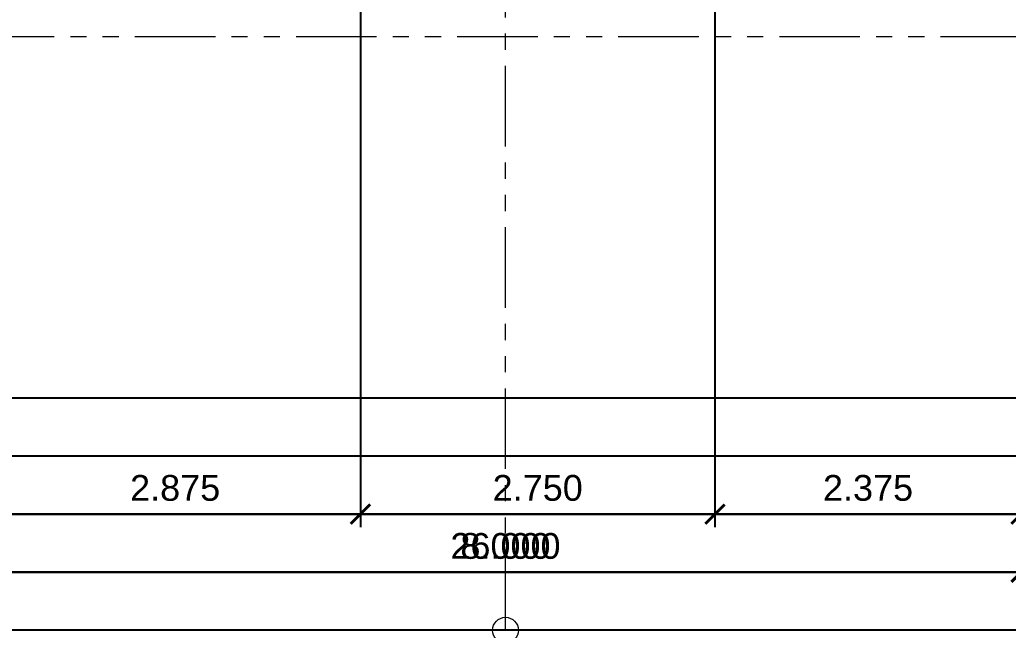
# Model space of a CAD drawing. Header units: metres. Extents: x -12400 to 1, y 0 to 106422.
# Drawn here: x -12118.88 to -12111.21, y 106383.97 to 106388.7 of the extents above; entities that cross this region are included whole.
import ezdxf

# ---------------------------------------------------------------- set-up
doc = ezdxf.new("R2010")
doc.units = ezdxf.units.M
doc.header["$PDMODE"] = 35
doc.linetypes.add('PHANTOM2', pattern=[1.25, 0.625, -0.125, 0.125, -0.125, 0.125, -0.125])
doc.layers.add('A-DIM-100', color=8, linetype='Continuous', lineweight=0)
doc.layers.add('DIM 001', color=251, linetype='Continuous', lineweight=13)
doc.layers.add('GUIDELINES', color=206, linetype='Continuous', plot=False)
doc.styles.add('DIMTXT-100', font='arial.ttf')
doc.styles.add('swis721', font='swiss.ttf')
doc.dimstyles.new('D-100', dxfattribs={"dimtxt": 0.2, "dimasz": 0.15, "dimexe": 0.1, "dimexo": 0.1, "dimgap": 0.1, "dimtad": 1, "dimdec": 3, "dimzin": 4, "dimdsep": 46, "dimtxsty": 'DIMTXT-100', "dimblk": 'ARCHTICK', "dimcen": 0.2, "dimdle": 0.1, "dimclrd": 8, "dimclre": 8, "dimclrt": 2, "dimadec": 0, "dimazin": 1, "dimtfac": 1, "dimtdec": 3, "dimtofl": 0, "dimtmove": 2, "dimatfit": 3, "dimfxl": 1, "dimarcsym": 0})
doc.dimstyles.new('DIM 200', dxfattribs={"dimtxt": 200, "dimasz": 1, "dimexe": 0, "dimexo": 40, "dimgap": 50, "dimtad": 1, "dimtoh": 1, "dimdec": 0, "dimlfac": 2, "dimtxsty": 'swis721', "dimblk": 'CIR', "dimcen": 0, "dimclrd": 155, "dimclre": 155, "dimclrt": 4, "dimadec": 0, "dimazin": 0, "dimtfac": 1, "dimtdec": 0, "dimtix": 1, "dimtmove": 1, "dimatfit": 3, "dimldrblk": 'CIR', "dimfxl": 0, "dimarcsym": 0})

# ---------------------------------------------------------------- blocks, each defined once
blk = doc.blocks.new('CIR')
at = {"color": 4}
blk.add_circle((0, 0), 50, dxfattribs=at)
blk = doc.blocks.new('_ArchTick')
at = {"color": 0, "linetype": 'ByBlock', "const_width": 0.15}
blk.add_lwpolyline([(-0.5, -0.5), (0.5, 0.5)], dxfattribs=at)
blk = doc.blocks.new('*D526')
at = {"layer": 'DEFPOINTS', "color": 0, "transparency": 16777216}
for p in [(-12119.11296792572, 106388.5702236537), (-12111.11296792572, 106388.5702236537), (-12111.11296792572, 106384.4202236537)]:
    blk.add_point(p, dxfattribs=at)
at = {"layer": 'DIM 001', "color": 8, "lineweight": -2, "transparency": 16777216}
for p, q in [((-12119.11296792572, 106388.4702236537), (-12119.11296792572, 106384.3202236537)), ((-12111.11296792572, 106388.4702236537), (-12111.11296792572, 106384.3202236537)), ((-12119.21296792572, 106384.4202236537), (-12111.01296792572, 106384.4202236537))]:
    blk.add_line(p, q, dxfattribs=at)
at = {"layer": 'DIM 001', "color": 8, "lineweight": -2, "transparency": 16777216, "xscale": 0.15, "yscale": 0.15, "zscale": 0.15, "rotation": 180}
blk.add_blockref('_ArchTick', (-12119.11296792572, 106384.4202236537), dxfattribs=at)
at = {"layer": 'DIM 001', "color": 8, "lineweight": -2, "transparency": 16777216, "xscale": 0.15, "yscale": 0.15, "zscale": 0.15}
blk.add_blockref('_ArchTick', (-12111.11296792572, 106384.4202236537), dxfattribs=at)
at = {"layer": 'DIM 001', "color": 2, "transparency": 16777216, "insert": (-12115.11296792572, 106384.6223382513), "char_height": 0.2, "attachment_point": 5, "style": 'DIMTXT-100'}
blk.add_mtext('8.000', dxfattribs=at)
blk = doc.blocks.new('*D1831')
at = {"layer": 'DEFPOINTS', "color": 0, "transparency": 16777216}
for p in [(-12128.11296792572, 106388.5702236537), (-12102.11296792572, 106388.5702236537), (-12102.11296792572, 106384.4202236537)]:
    blk.add_point(p, dxfattribs=at)
at = {"layer": 'DIM 001', "color": 8, "lineweight": -2, "transparency": 16777216}
for p, q in [((-12128.11296792572, 106388.4702236537), (-12128.11296792572, 106384.3202236537)), ((-12102.11296792572, 106388.4702236537), (-12102.11296792572, 106384.3202236537)), ((-12128.21296792572, 106384.4202236537), (-12102.01296792572, 106384.4202236537))]:
    blk.add_line(p, q, dxfattribs=at)
at = {"layer": 'DIM 001', "color": 8, "lineweight": -2, "transparency": 16777216, "xscale": 0.15, "yscale": 0.15, "zscale": 0.15, "rotation": 180}
blk.add_blockref('_ArchTick', (-12128.11296792572, 106384.4202236537), dxfattribs=at)
at = {"layer": 'DIM 001', "color": 8, "lineweight": -2, "transparency": 16777216, "xscale": 0.15, "yscale": 0.15, "zscale": 0.15}
blk.add_blockref('_ArchTick', (-12102.11296792572, 106384.4202236537), dxfattribs=at)
at = {"layer": 'DIM 001', "color": 2, "transparency": 16777216, "insert": (-12115.11296792572, 106384.6223382513), "char_height": 0.2, "attachment_point": 5, "style": 'DIMTXT-100'}
blk.add_mtext('26.000', dxfattribs=at)
blk = doc.blocks.new('*D1834')
at = {"layer": 'DEFPOINTS', "color": 0, "transparency": 16777216}
for p in [(-12116.2379679257, 106389.5702236538), (-12119.11296792569, 106388.5702236537), (-12116.2379679257, 106384.8702236536)]:
    blk.add_point(p, dxfattribs=at)
at = {"layer": 'DIM 001', "color": 8, "lineweight": -2, "transparency": 16777216}
for p, q in [((-12116.2379679257, 106389.4702236538), (-12116.2379679257, 106384.7702236536)), ((-12119.11296792569, 106388.4702236537), (-12119.11296792569, 106384.7702236536)), ((-12119.21296792569, 106384.8702236536), (-12116.1379679257, 106384.8702236536))]:
    blk.add_line(p, q, dxfattribs=at)
at = {"layer": 'DIM 001', "color": 8, "lineweight": -2, "transparency": 16777216, "xscale": 0.15, "yscale": 0.15, "zscale": 0.15, "rotation": 180}
blk.add_blockref('_ArchTick', (-12119.11296792569, 106384.8702236536), dxfattribs=at)
at = {"layer": 'DIM 001', "color": 8, "lineweight": -2, "transparency": 16777216, "xscale": 0.15, "yscale": 0.15, "zscale": 0.15}
blk.add_blockref('_ArchTick', (-12116.2379679257, 106384.8702236536), dxfattribs=at)
at = {"layer": 'DIM 001', "color": 2, "transparency": 16777216, "insert": (-12117.67546792569, 106385.0723382512), "char_height": 0.2, "attachment_point": 5, "style": 'DIMTXT-100'}
blk.add_mtext('2.875', dxfattribs=at)
blk = doc.blocks.new('*D1835')
at = {"layer": 'DEFPOINTS', "color": 0, "transparency": 16777216}
for p in [(-12116.2379679257, 106389.5702236538), (-12113.48796792572, 106389.5702236538), (-12113.48796792572, 106384.8702236537)]:
    blk.add_point(p, dxfattribs=at)
at = {"layer": 'DIM 001', "color": 8, "lineweight": -2, "transparency": 16777216}
for p, q in [((-12116.2379679257, 106389.4702236538), (-12116.2379679257, 106384.7702236537)), ((-12113.48796792572, 106389.4702236538), (-12113.48796792572, 106384.7702236537)), ((-12116.3379679257, 106384.8702236537), (-12113.38796792572, 106384.8702236537))]:
    blk.add_line(p, q, dxfattribs=at)
at = {"layer": 'DIM 001', "color": 8, "lineweight": -2, "transparency": 16777216, "xscale": 0.15, "yscale": 0.15, "zscale": 0.15, "rotation": 180}
blk.add_blockref('_ArchTick', (-12116.2379679257, 106384.8702236537), dxfattribs=at)
at = {"layer": 'DIM 001', "color": 8, "lineweight": -2, "transparency": 16777216, "xscale": 0.15, "yscale": 0.15, "zscale": 0.15}
blk.add_blockref('_ArchTick', (-12113.48796792572, 106384.8702236537), dxfattribs=at)
at = {"layer": 'DIM 001', "color": 2, "transparency": 16777216, "insert": (-12114.86296792571, 106385.0723382513), "char_height": 0.2, "attachment_point": 5, "style": 'DIMTXT-100'}
blk.add_mtext('2.750', dxfattribs=at)
blk = doc.blocks.new('*D1836')
at = {"layer": 'DEFPOINTS', "color": 0, "transparency": 16777216}
for p in [(-12113.48796792572, 106389.5702236538), (-12111.11296792572, 106388.5702236537), (-12111.11296792572, 106384.8702236537)]:
    blk.add_point(p, dxfattribs=at)
at = {"layer": 'DIM 001', "color": 8, "lineweight": -2, "transparency": 16777216}
for p, q in [((-12113.48796792572, 106389.4702236538), (-12113.48796792572, 106384.7702236537)), ((-12111.11296792572, 106388.4702236537), (-12111.11296792572, 106384.7702236537)), ((-12113.58796792572, 106384.8702236537), (-12111.01296792572, 106384.8702236537))]:
    blk.add_line(p, q, dxfattribs=at)
at = {"layer": 'DIM 001', "color": 8, "lineweight": -2, "transparency": 16777216, "xscale": 0.15, "yscale": 0.15, "zscale": 0.15, "rotation": 180}
blk.add_blockref('_ArchTick', (-12113.48796792572, 106384.8702236537), dxfattribs=at)
at = {"layer": 'DIM 001', "color": 8, "lineweight": -2, "transparency": 16777216, "xscale": 0.15, "yscale": 0.15, "zscale": 0.15}
blk.add_blockref('_ArchTick', (-12111.11296792572, 106384.8702236537), dxfattribs=at)
at = {"layer": 'DIM 001', "color": 2, "transparency": 16777216, "insert": (-12112.30046792572, 106385.0724064641), "char_height": 0.2, "attachment_point": 5, "style": 'DIMTXT-100'}
blk.add_mtext('2.375', dxfattribs=at)
blk = doc.blocks.new('GRID1')
at = {"color": 6, "linetype": 'PHANTOM2'}
for points in [[(-12147.25441529414, 106384.7702236537), (-12147.25441529414, 106412.5702236537)], [(-12130.75441529413, 106389.3702236537), (-12163.75441529414, 106389.3702236537)]]:
    blk.add_leader(points, dimstyle='DIM 200', override={"dimasz": 0.002, "dimgap": 60, "dimtad": 0}, dxfattribs=at)

msp = doc.modelspace()

# ---------------------------------------------------------------- linework, layer by layer
at = {"layer": 'GUIDELINES'}
for points in [[(-12131.61296792572, 106411.7702236537), (-12098.61296792571, 106411.7702236537), (-12098.61296792571, 106383.9702236537), (-12131.61296792572, 106383.9702236537)], [(-12131.16296792572, 106411.3202236537), (-12099.06296792571, 106411.3202236537), (-12099.06296792571, 106384.4202236537), (-12131.16296792572, 106384.4202236537)], [(-12130.71296792572, 106410.8702236537), (-12099.51296792571, 106410.8702236537), (-12099.51296792571, 106384.8702236537), (-12130.71296792572, 106384.8702236537)], [(-12130.26296792572, 106410.4202236537), (-12099.96296792571, 106410.4202236537), (-12099.96296792571, 106385.3202236537), (-12130.26296792572, 106385.3202236537)], [(-12130.26296792572, 106410.4202236537), (-12099.96296792571, 106410.4202236537), (-12099.96296792571, 106385.3202236537), (-12130.26296792572, 106385.3202236537)], [(-12129.81296792572, 106409.9702236537), (-12100.41296792571, 106409.9702236537), (-12100.41296792571, 106385.7702236537), (-12129.81296792572, 106385.7702236537)]]:
    msp.add_lwpolyline(points, close=True, dxfattribs=at)

# ---------------------------------------------------------------- block references
at = {"layer": 'A-DIM-100'}
msp.add_blockref('GRID1', (32.14144736842172, -0.8000000000029104), dxfattribs=at)
msp.add_blockref('GRID1', (32.14144736842172, -0.8000000000029104), dxfattribs=at)

# ---------------------------------------------------------------- dimensions: what is measured, and where the dimension line sits
at = {"layer": 'DIM 001'}
for base, p1, p2, picture, middle in [((-12116.2379679257, 106384.8702236536), (-12119.11296792569, 106388.5702236537), (-12116.2379679257, 106389.5702236538), '*D1834', (-12117.67546792569, 106385.0723382512)), ((-12113.48796792572, 106384.8702236537), (-12116.2379679257, 106389.5702236538), (-12113.48796792572, 106389.5702236538), '*D1835', (-12114.86296792571, 106385.0723382513)), ((-12111.11296792572, 106384.8702236537), (-12113.48796792572, 106389.5702236538), (-12111.11296792572, 106388.5702236537), '*D1836', (-12112.30046792572, 106385.0724064641)), ((-12102.11296792572, 106384.4202236537), (-12128.11296792572, 106388.5702236537), (-12102.11296792572, 106388.5702236537), '*D1831', (-12115.11296792572, 106384.6223382513)), ((-12111.11296792572, 106384.4202236537), (-12119.11296792572, 106388.5702236537), (-12111.11296792572, 106388.5702236537), '*D526', (-12115.11296792572, 106384.6223382513))]:
    dim = msp.add_linear_dim(base=base, p1=p1, p2=p2, dimstyle='D-100', dxfattribs=at)
    dim.commit()
    dim.dimension.update_dxf_attribs({"geometry": picture, "text_midpoint": middle})

doc.saveas('drawing.dxf')
